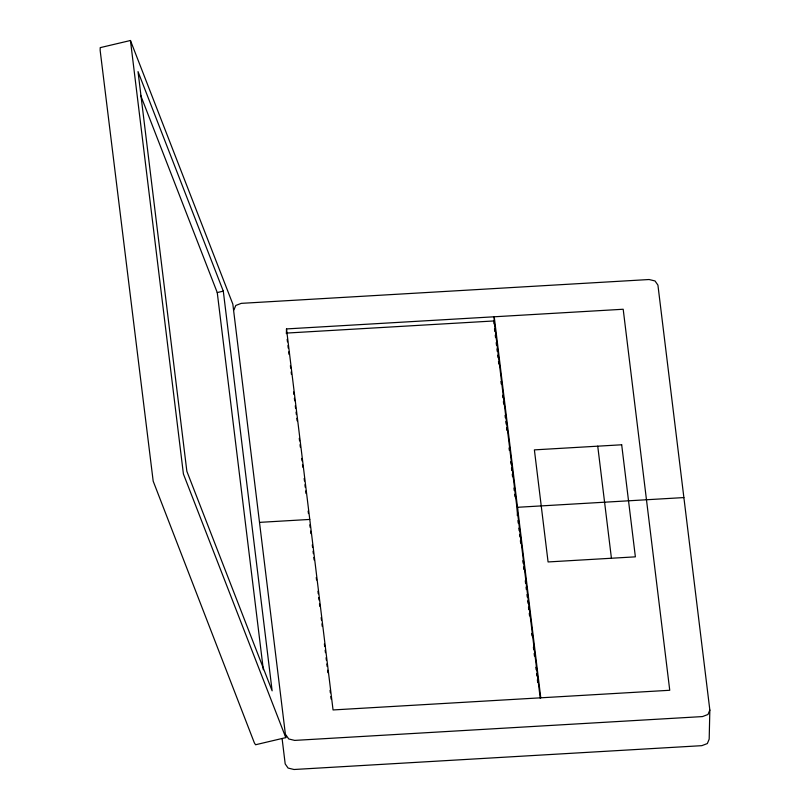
<?xml version="1.0" encoding="UTF-8"?>
<svg xmlns="http://www.w3.org/2000/svg" width="810" height="810" viewBox="0 0 810 810"><rect width="100%" height="100%" fill="white"/><g stroke="black" fill="none" stroke-linecap="round" stroke-linejoin="round"><path stroke-width="1.21" d="M130.451 40.5L183.414 474.002L285.798 737.616L255.565 744.754L254.381 742.932L153.181 481.14L100.156 50.433L100.217 47.638L130.451 40.5L232.834 304.104L285.798 737.616M286.396 333.679L286.497 328.921L623.194 309.248L669.749 690.272L333.052 709.945L286.497 328.921M494.07 323.909L494.232 316.791L540.776 697.805M517.317 515.606L517.509 507.293L683.883 497.573M233.938 309.886L235.781 305.461L241.289 303.355L649.094 279.521L655.027 280.959L657.922 285.11L709.844 710.046L709.185 739.135L707.332 743.56L701.824 745.666L294.02 769.5L288.087 768.062L285.191 763.911L282.143 738.912M709.844 710.046L707.991 714.471L702.493 716.577L294.688 740.401L288.745 738.963L285.849 734.822M140.646 95.327L217.252 292.562L223.297 291.134L272.13 690.839L186.857 471.288L138.024 71.594L223.297 291.134M286.406 333.082L494.13 320.942L540.229 698.2M259.899 522.349L309.774 519.433M597.74 446.178L611.428 558.242M494.495 328.86L494.809 331.371M495.264 335.127L495.568 337.628M496.186 342.65L496.489 345.151M496.945 348.918L497.259 351.418M497.715 355.185L498.018 357.686M498.484 361.442L498.788 363.953M500.934 381.5L501.238 384.011M502.615 395.29L502.919 397.791M503.385 401.558L503.688 404.058M505.065 415.338L505.369 417.849M505.835 421.605L506.139 424.116M506.594 427.872L506.908 430.383M509.044 447.93L509.358 450.431M510.735 461.72L511.039 464.221M511.495 467.988L511.798 470.488M512.264 474.245L512.568 476.756M513.945 488.035L514.249 490.546M514.715 494.302L515.018 496.813M517.924 520.628L518.238 523.128M518.846 528.14L519.149 530.651M519.615 534.408L519.919 536.919M520.374 540.675L520.688 543.186M522.825 560.733L523.138 563.233M523.594 567L523.898 569.501M525.275 580.78L525.589 583.291M526.044 587.047L526.348 589.558M526.966 594.57L527.269 597.081M527.725 600.838L528.039 603.349M528.495 607.105L528.798 609.616M529.264 613.372L529.568 615.883M531.714 633.43L532.018 635.931M533.395 647.21L533.699 649.721M534.165 653.478L534.468 655.989M535.845 667.268L536.149 669.769M536.615 673.535L536.919 676.036M537.374 679.803L537.678 682.303M287.165 339.35L287.479 341.86M287.935 345.617L288.238 348.118M288.704 351.884L289.008 354.385M290.385 365.664L290.689 368.175M291.154 371.932L291.458 374.443M293.605 391.989L293.908 394.5M294.364 398.257L294.678 400.768M295.285 405.78L295.589 408.281M296.055 412.047L296.359 414.548M296.814 418.314L297.128 420.815M299.265 438.362L299.578 440.873M300.034 444.629L300.338 447.14M301.715 458.419L302.029 460.92M302.484 464.687L302.788 467.188M304.165 478.467L304.479 480.978M304.935 484.734L305.238 487.245M305.704 491.002L306.008 493.513M308.144 511.059L308.458 513.57M309.835 524.85L310.139 527.351M310.594 531.117L310.908 533.618M312.285 544.897L312.589 547.408M313.045 551.164L313.359 553.676M313.814 557.432L314.118 559.943M316.264 577.49L316.568 579.99M317.945 591.27L318.259 593.781M318.715 597.537L319.018 600.048M319.484 603.804L319.788 606.315M321.165 617.595L321.469 620.106M321.934 623.862L322.238 626.373M324.385 643.92L324.688 646.421M325.144 650.187L325.458 652.688M326.065 657.7L326.369 660.211M326.835 663.967L327.139 666.478M327.594 670.235L327.908 672.745M330.045 690.292L330.348 692.793M330.814 696.559L331.118 699.06M217.252 292.562L263.331 669.708M621.685 444.781L534.387 449.874L548.076 561.948L635.374 556.845L621.685 444.781"/></g></svg>
